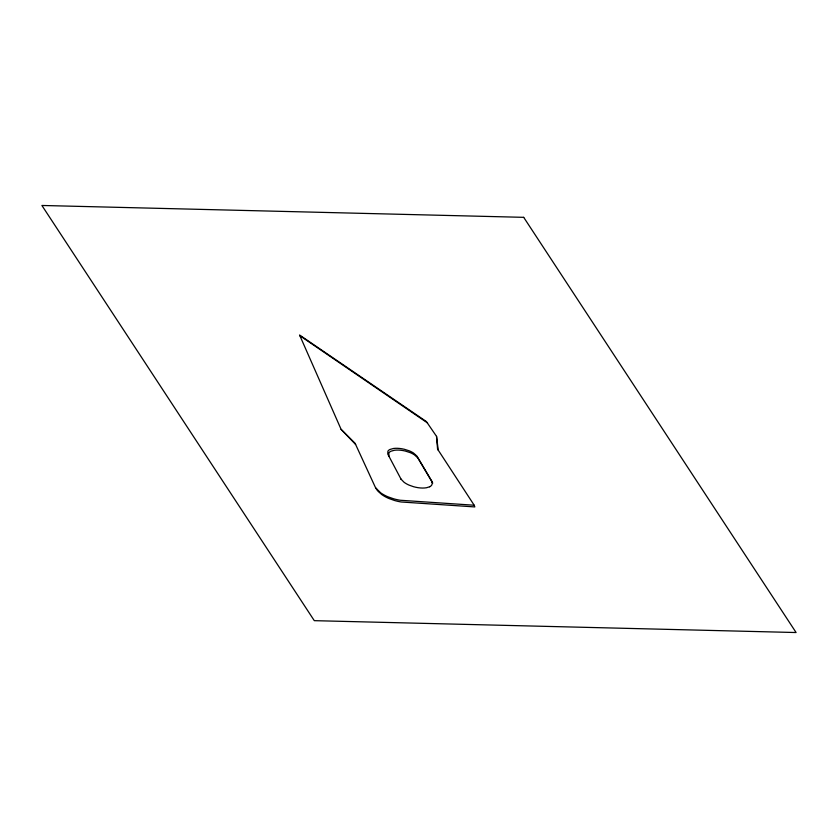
<?xml version="1.0" encoding="UTF-8"?>
<svg xmlns="http://www.w3.org/2000/svg" width="838" height="838" viewBox="0 0 838 838"><rect width="100%" height="100%" fill="white"/><g stroke="black" fill="none" stroke-linecap="round" stroke-linejoin="round"><path stroke-width="1.26" d="M429.685 486.763L426.552 487.737A20.898 10.475 20.1 0 1 413.448 486.679L409.007 485.097A14.812 7.427 20.1 0 1 404.042 482.259L400.92 479.022M375.759 487.967L378.053 491.298L381.793 494.577A20.95 10.506 20.1 0 0 389.104 498.579L394.572 500.496A29.529 14.812 20.1 0 0 401.245 501.983L474.832 506.927L474.193 505.23L400.229 500.255A29.77 14.927 20.1 0 1 393.514 498.757L388.025 496.84A21.023 10.538 20.1 0 1 380.682 492.828L375.759 487.967A16.697 8.38 20.1 0 1 375.141 486.857L355.04 443.218L341.118 429.391L299.564 335.001L426.385 421.566L436.535 436.368L438.232 450.142M299.69 335.577L427.569 423.001M355.626 444.486L341.118 429.391M474.193 505.23L437.572 449.126L436.535 436.368M376.849 489.675L376.377 488.847M432.219 482.238L417.774 457.862L414.37 454.793A14.068 7.06 20.1 0 0 410.149 452.604L405.267 451.033A20.845 10.454 20.1 0 0 394.373 450.268L390.885 451.242A13.806 6.924 20.1 0 0 388.863 452.991L388.905 456.134M401.172 479.42L387.764 454.039L387.9 451.221A13.827 6.934 20.1 0 1 389.942 449.472L393.431 448.487A21.034 10.548 20.1 0 1 404.377 449.283L409.29 450.844A14.11 7.081 20.1 0 1 413.522 453.033L416.936 456.102L431.675 480.949L432.345 482.803L431.863 484.835A15.273 7.657 20.1 0 1 429.685 486.763M431.916 481.421L432.733 483.159M523.698 217.335L41.9 205.467L314.302 620.665L796.1 632.533L523.698 217.335"/></g></svg>
